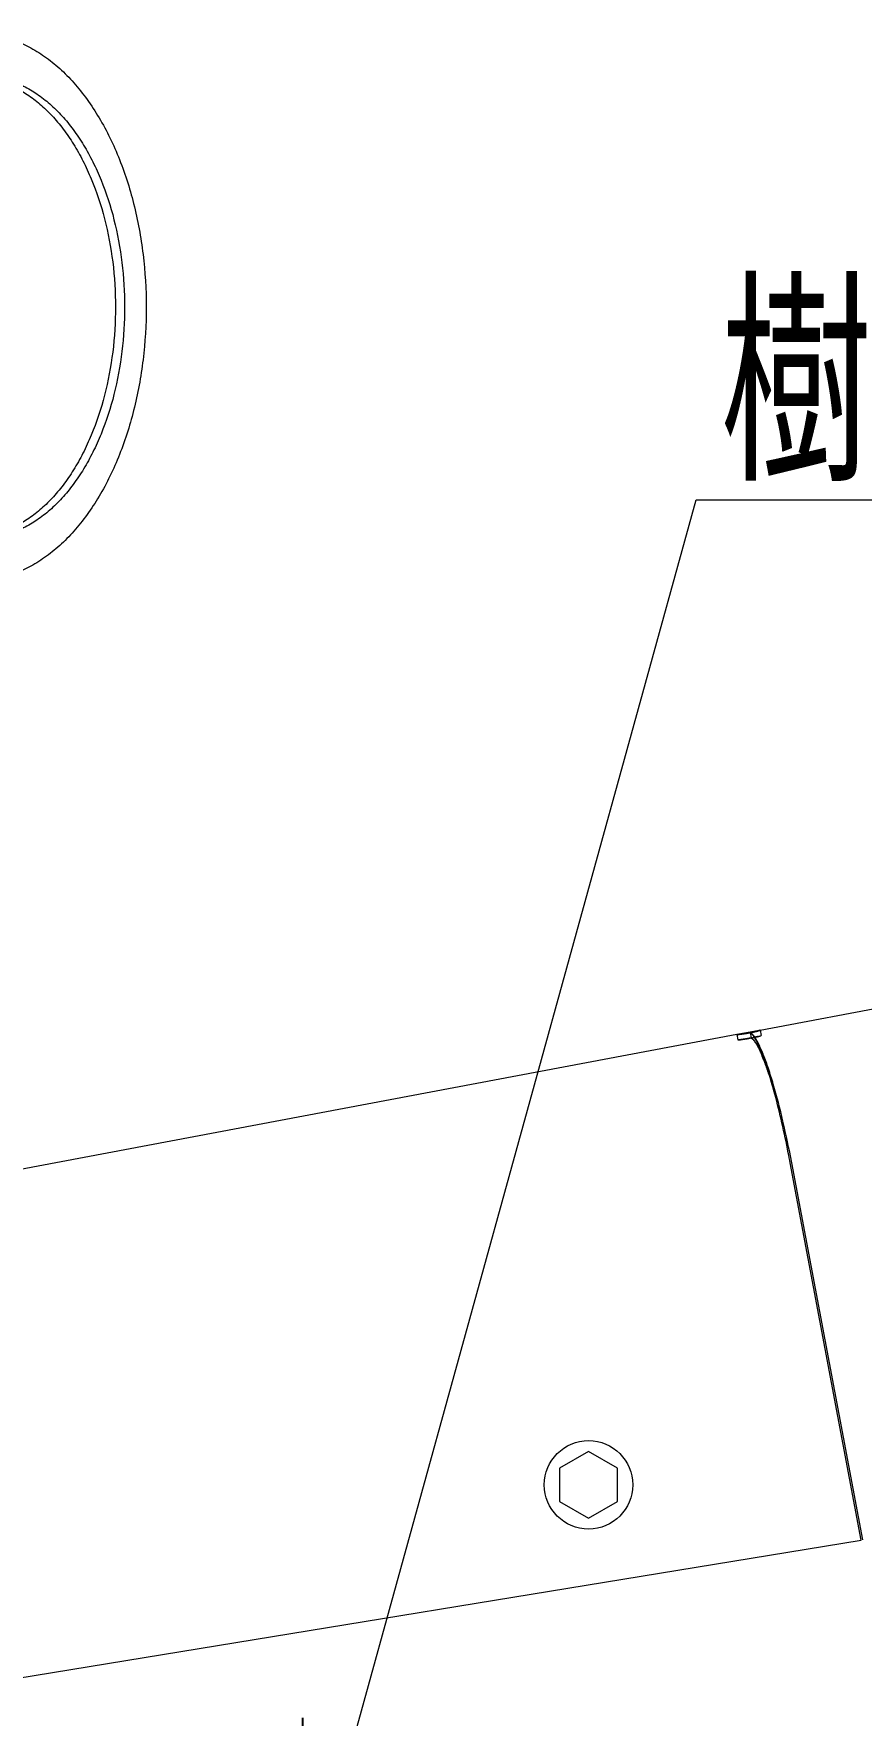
# Model space of a CAD drawing. Header units: millimetres. Extents: x -7970 to 6845, y -11075 to 1978.
# Drawn here: x 62.5 to 305.8, y -9385.9 to -8891.4 of the extents above; entities that cross this region are included whole.
import ezdxf
from ezdxf.enums import TextEntityAlignment as Align

# ---------------------------------------------------------------- set-up
doc = ezdxf.new("R2010")
doc.units = ezdxf.units.MM
doc.header["$LTSCALE"] = 5
doc.linetypes.add('DASHED2', pattern=[9.525, 6.35, -3.175])
doc.layers.add('Layer0016', color=7, linetype='Continuous')
doc.layers.add('Layer0022', color=7, linetype='Continuous')
doc.styles.add('dcStyle0', font='txt.shx', dxfattribs={"bigfont": 'bigfont'})

# ---------------------------------------------------------------- blocks, each defined once
blk = doc.blocks.new('_Open30')
at = {"color": 0, "linetype": 'ByBlock', "lineweight": -2}
for p, q in [((-1, 0.267949), (0, 0)), ((0, 0), (-1, -0.267949)), ((0, 0), (-1, 0))]:
    blk.add_line(p, q, dxfattribs=at)
blk = doc.blocks.new('DC_GROUP_ＤＸＦ２５_208')
at = {"layer": 'Layer0016', "color": 7, "linetype": 'Continuous', "lineweight": 13}
for p, q in [((141.12, -9448.74), (257.25, -9028.52)), ((257.25, -9028.52), (540.05, -9028.52))]:
    blk.add_line(p, q, dxfattribs=at)
at = {"layer": 'Layer0016', "color": 7, "xscale": 60.00005615230571, "yscale": 59.99978736447287, "rotation": 254.5512230248306}
blk.add_blockref('_Open30', (141.12, -9448.74), dxfattribs=at)
at = {"layer": 'Layer0016', "color": 2, "style": 'dcStyle0', "width": 0.96}
blk.add_text('樹脂フエンダ', height=56, dxfattribs=at).set_placement((264.25, -9022.92), (533.05, -9022.92), align=Align.FIT)

msp = doc.modelspace()

# ---------------------------------------------------------------- linework, layer by layer
at = {"layer": 'Layer0022', "color": 7, "linetype": 'Continuous', "lineweight": 18}
for p, q in [((276.073, -9184.425), (564.694, -9130.059)), ((269.193, -9185.721), (-1.316, -9236.676)), ((275.337, -9184.564), (271.513, -9185.284)), ((305.818, -9334.365), (284.928, -9223.461)), ((306.247, -9334.295), (285.355, -9223.38)), ((225.62, -9308.293), (217.12, -9313.2)), ((234.12, -9313.2), (225.62, -9308.293)), ((217.12, -9313.2), (217.12, -9323.015)), ((234.12, -9323.015), (234.12, -9313.2)), ((217.12, -9323.015), (225.62, -9327.923)), ((225.62, -9327.923), (234.12, -9323.015)), ((-6.593, -9385.507), (305.818, -9334.365))]:
    msp.add_line(p, q, dxfattribs=at)
at = {"layer": 'Layer0022', "color": 7, "linetype": 'DASHED2', "lineweight": 18}
for p, q in [((271.513, -9185.284), (269.193, -9185.721)), ((269.513, -9185.689), (269.193, -9185.721)), ((269.193, -9185.721), (269.489, -9187.294)), ((269.614, -9185.678), (269.513, -9185.689)), ((273.094, -9185.146), (273.389, -9186.713)), ((273.132, -9185.139), (273.391, -9186.712)), ((273.132, -9185.139), (273.391, -9186.712)), ((273.389, -9186.711), (273.391, -9186.712)), ((276.073, -9184.425), (275.337, -9184.564)), ((276.078, -9184.435), (276.365, -9186.009))]:
    msp.add_line(p, q, dxfattribs=at)
at = {"layer": 'Layer0022', "color": 7, "linetype": 'Continuous', "lineweight": 18}
msp.add_circle((225.62, -9318.108), 13, dxfattribs=at)
at = {"layer": 'Layer0022', "color": 7, "linetype": 'DASHED2', "lineweight": 18}
for centre, radius, start, end in [((265.854, -9149.965), 35.91, 276.01083, 277.25475), ((265.66, -9148.494), 37.394, 277.26508, 277.89484), ((265.375, -9146.4), 39.508, 277.88693, 279.15612), ((265.348, -9146.267), 39.644, 279.16361, 280.00079), ((265.671, -9148.015), 37.866, 279.97901, 281.30511), ((272.601, -9186.215), 1.178, 62.99911, 65.26917), ((266.861, -9149.603), 36.085, 280.00656, 281.13621), ((267.041, -9150.759), 36.509, 280.01608, 281.5892), ((267.634, -9153.509), 32.103, 281.12955, 281.96955), ((267.524, -9190.895), 8.135, 34.43852, 35.31454), ((266.946, -9191.293), 8.837, 33.85272, 34.44235), ((266.426, -9191.641), 9.463, 33.26041, 33.85262), ((264.882, -9192.642), 11.302, 30.89647, 33.20929), ((267.954, -9155.242), 31.934, 281.60036, 281.9569), ((262.885, -9193.85), 13.636, 30.18875, 30.94471), ((270.246, -9165.059), 20.261, 283.35618, 284.28514), ((273.752, -9177.865), 6.982, 286.53909, 287.61851), ((266.805, -9193.259), 9.445, 32.44543, 35.26861), ((247.621, -9201.671), 30.795, 23.79822, 25.49986), ((238.81, -9205.563), 40.427, 22.3621, 23.8061), ((226.373, -9212.523), 54.3, 20.96421, 22.27472), ((185.724, -9225.427), 97.121, 18.52684, 18.69882)]:
    msp.add_arc(centre, radius, start, end, dxfattribs=at)
at = {"layer": 'Layer0022', "color": 7, "linetype": 'Continuous', "lineweight": 18}
for centre, radius, start, end in [((272.593, -9186.227), 1.191, 62.88082, 65.13274), ((267.931, -9190.624), 7.647, 34.40019, 36.24705), ((266.465, -9191.626), 9.423, 32.44664, 34.39412)]:
    msp.add_arc(centre, radius, start, end, dxfattribs=at)
for points, knots in [([(45.77, -8891.395), (47.429, -8891.396), (50.779, -8891.667), (55.729, -8892.879), (60.571, -8894.882), (65.25, -8897.647), (69.718, -8901.137), (73.927, -8905.304), (77.837, -8910.092), (81.416, -8915.445), (84.64, -8921.31), (88.492, -8929.865), (92.242, -8941.52), (94.96, -8956.373), (95.877, -8971.783), (94.96, -8987.193), (92.242, -9002.045), (88.492, -9013.7), (84.64, -9022.256), (81.416, -9028.12), (77.837, -9033.473), (73.927, -9038.261), (69.718, -9042.428), (65.25, -9045.918), (60.571, -9048.684), (55.729, -9050.686), (50.779, -9051.898), (47.429, -9052.17), (45.77, -9052.17)], [0, 0, 0, 0, 0.0240235, 0.0484097, 0.0735028, 0.0995951, 0.1268626, 0.1553835, 0.1851657, 0.2162048, 0.2484854, 0.2819433, 0.3519296, 0.42511, 0.5, 0.57489, 0.6480704, 0.7180567, 0.7515146, 0.7837952, 0.8148343, 0.8446165, 0.8731374, 0.9004049, 0.9264972, 0.9515903, 0.9759765, 1, 1, 1, 1]), ([(44.597, -8904.194), (45.967, -8904.194), (48.731, -8904.413), (52.82, -8905.393), (56.825, -8907.013), (60.705, -8909.255), (64.426, -8912.096), (67.953, -8915.508), (71.256, -8919.458), (74.302, -8923.91), (77.064, -8928.824), (80.387, -8936.048), (83.637, -8945.949), (85.998, -8958.613), (86.796, -8971.783), (85.998, -8984.952), (83.637, -8997.617), (80.387, -9007.517), (77.064, -9014.741), (74.302, -9019.655), (71.256, -9024.107), (67.953, -9028.058), (64.426, -9031.469), (60.705, -9034.31), (56.825, -9036.552), (52.82, -9038.172), (48.731, -9039.152), (45.967, -9039.371), (44.597, -9039.371)], [0, 0, 0, 0, 0.0235736, 0.0474971, 0.0721006, 0.0976633, 0.1244032, 0.1524707, 0.1819506, 0.2128677, 0.2451922, 0.2788476, 0.3496042, 0.4238784, 0.5, 0.5761216, 0.6503958, 0.7211524, 0.7548078, 0.7871323, 0.8180494, 0.8475293, 0.8755968, 0.9023367, 0.9278994, 0.9525029, 0.9764264, 1, 1, 1, 1]), ([(47.041, -8903.791), (48.448, -8903.791), (51.289, -8904.021), (55.487, -8905.049), (59.592, -8906.747), (63.559, -8909.091), (67.346, -8912.049), (70.912, -8915.58), (74.223, -8919.634), (77.253, -8924.166), (79.982, -8929.129), (83.24, -8936.364), (86.409, -8946.216), (88.706, -8958.765), (89.48, -8971.783), (88.706, -8984.8), (86.409, -8997.35), (83.24, -9007.201), (79.982, -9014.437), (77.253, -9019.399), (74.223, -9023.931), (70.912, -9027.985), (67.346, -9031.516), (63.559, -9034.474), (59.592, -9036.818), (55.487, -9038.516), (51.289, -9039.544), (48.448, -9039.774), (47.041, -9039.774)], [0, 0, 0, 0, 0.0240788, 0.048521, 0.0736653, 0.099806, 0.1271162, 0.1556723, 0.18548, 0.2165325, 0.2488141, 0.2822593, 0.3521797, 0.4252483, 0.5, 0.5747517, 0.6478203, 0.7177407, 0.7511859, 0.7834675, 0.81452, 0.8443277, 0.8728838, 0.900194, 0.9263347, 0.951479, 0.9759212, 1, 1, 1, 1]), ([(269.193, -9185.721), (269.295, -9185.711), (270.603, -9185.579), (271.906, -9185.384), (273.094, -9185.146)], [0, 0, 0, 0, 0.0786914, 1, 1, 1, 1]), ([(273.132, -9185.139), (273.232, -9185.121), (273.62, -9185.051), (274.006, -9184.975), (274.292, -9184.914)], [0, 0, 0, 0, 0.259094, 1, 1, 1, 1]), ([(274.544, -9186.547), (274.322, -9186.221), (273.919, -9185.687), (273.387, -9185.246), (273.132, -9185.14)], [0, 0, 0, 0, 0.588056, 1, 1, 1, 1]), ([(274.098, -9186.102), (274.017, -9185.992), (273.741, -9185.64), (273.413, -9185.309), (273.136, -9185.168)], [0, 0, 0, 0, 0.3061652, 1, 1, 1, 1]), ([(274.292, -9184.914), (274.468, -9184.877), (275.002, -9184.757), (275.535, -9184.626), (275.885, -9184.513)], [0, 0, 0, 0, 0.3286453, 1, 1, 1, 1]), ([(282.476, -9211.687), (281.825, -9208.847), (280.527, -9203.558), (278.47, -9196.401), (276.738, -9191.384), (275.386, -9188.293), (274.741, -9187.079), (274.417, -9186.571)], [0, 0, 0, 0, 0.3304529, 0.6174861, 0.8444741, 0.9316698, 1, 1, 1, 1]), ([(285.355, -9223.38), (284.586, -9219.298), (282.962, -9211.564), (280.596, -9202.347), (278.605, -9195.911), (277.23, -9192.039), (275.933, -9188.969), (275.013, -9187.238), (274.544, -9186.547)], [0, 0, 0, 0, 0.3234491, 0.6151892, 0.7405603, 0.8479549, 0.9349643, 1, 1, 1, 1]), ([(275.885, -9184.513), (275.902, -9184.508), (275.955, -9184.49), (276.007, -9184.472), (276.042, -9184.457)], [0, 0, 0, 0, 0.3197121, 1, 1, 1, 1]), ([(276.042, -9184.457), (276.052, -9184.453), (276.061, -9184.448), (276.08, -9184.439), (276.078, -9184.435)], [0, 0, 0, 0, 0.731156, 1, 1, 1, 1]), ([(284.928, -9223.461), (284.739, -9222.46), (283.978, -9218.524), (283.144, -9214.602), (282.476, -9211.687)], [0, 0, 0, 0, 0.2540284, 1, 1, 1, 1])]:
    msp.add_open_spline(points, degree=3, knots=knots, dxfattribs=at)
at = {"layer": 'Layer0022', "color": 7, "linetype": 'DASHED2', "lineweight": 18}
for points, knots in [([(269.489, -9187.294), (269.596, -9187.283), (270.903, -9187.146), (272.205, -9186.949), (273.389, -9186.712)], [0, 0, 0, 0, 0.0817618, 1, 1, 1, 1]), ([(273.389, -9186.712), (272.914, -9186.807), (271.619, -9187.041), (270.315, -9187.211), (269.489, -9187.294)], [0, 0, 0, 0, 0.3685616, 1, 1, 1, 1]), ([(273.136, -9185.166), (273.321, -9185.26), (273.7, -9185.582), (274.001, -9185.965), (274.162, -9186.193)], [0, 0, 0, 0, 0.4272371, 1, 1, 1, 1]), ([(273.391, -9186.712), (273.779, -9186.643), (274.338, -9186.536), (275.043, -9186.381), (275.484, -9186.275), (275.841, -9186.181), (276.085, -9186.112), (276.227, -9186.065), (276.301, -9186.042), (276.338, -9186.023), (276.365, -9186.015), (276.365, -9186.009)], [0, 0, 0, 0, 0.3863551, 0.5581307, 0.7077262, 0.8298895, 0.9211892, 0.9543592, 0.97874, 0.9940074, 1, 1, 1, 1]), ([(273.391, -9186.711), (273.596, -9186.8), (274.018, -9187.14), (274.346, -9187.555), (274.523, -9187.804)], [0, 0, 0, 0, 0.4227107, 1, 1, 1, 1]), ([(273.391, -9186.712), (273.594, -9186.802), (274.014, -9187.142), (274.34, -9187.557), (274.516, -9187.805)], [0, 0, 0, 0, 0.421462, 1, 1, 1, 1]), ([(274.926, -9184.772), (274.877, -9184.784), (274.666, -9184.833), (274.454, -9184.88), (274.292, -9184.914)], [0, 0, 0, 0, 0.2347015, 1, 1, 1, 1]), ([(275.531, -9186.262), (275.46, -9186.28), (275.141, -9186.358), (274.82, -9186.43), (274.57, -9186.483)], [0, 0, 0, 0, 0.2223301, 1, 1, 1, 1]), ([(274.672, -9186.993), (274.735, -9187.101), (274.998, -9187.567), (275.239, -9188.044), (275.415, -9188.413)], [0, 0, 0, 0, 0.2341212, 1, 1, 1, 1]), ([(275.739, -9184.558), (275.705, -9184.568), (275.541, -9184.616), (275.375, -9184.66), (275.245, -9184.693)], [0, 0, 0, 0, 0.2117171, 1, 1, 1, 1]), ([(276.078, -9184.435), (276.08, -9184.44), (276.053, -9184.451), (275.997, -9184.479), (275.919, -9184.502), (275.865, -9184.519)], [0, 0, 0, 0, 0.0677521, 0.2572117, 1, 1, 1, 1]), ([(275.957, -9184.447), (275.987, -9184.442), (276.018, -9184.443), (276.074, -9184.425), (276.078, -9184.435)], [0, 0, 0, 0, 0.7336582, 1, 1, 1, 1]), ([(276.078, -9184.435), (276.076, -9184.43), (276.051, -9184.434), (276.036, -9184.434), (276.022, -9184.436)], [0, 0, 0, 0, 0.2780525, 1, 1, 1, 1]), ([(276.365, -9186.009), (276.365, -9186.004), (276.339, -9186.006), (276.328, -9186.007), (276.315, -9186.009)], [0, 0, 0, 0, 0.2534501, 1, 1, 1, 1]), ([(276.315, -9186.009), (276.323, -9186.008), (276.335, -9186.006), (276.347, -9186.005), (276.353, -9186.005)], [0, 0, 0, 0, 0.5847706, 1, 1, 1, 1]), ([(276.353, -9186.005), (276.356, -9186.005), (276.36, -9186.005), (276.365, -9186.007), (276.365, -9186.009)], [0, 0, 0, 0, 0.7048856, 1, 1, 1, 1]), ([(274.776, -9188.192), (274.813, -9188.25), (274.966, -9188.496), (275.111, -9188.748), (275.218, -9188.941)], [0, 0, 0, 0, 0.2384219, 1, 1, 1, 1]), ([(274.799, -9188.216), (274.83, -9188.265), (274.958, -9188.469), (275.08, -9188.677), (275.17, -9188.837)], [0, 0, 0, 0, 0.2402439, 1, 1, 1, 1]), ([(275.17, -9188.837), (275.316, -9189.095), (275.93, -9190.257), (276.449, -9191.468), (276.827, -9192.414)], [0, 0, 0, 0, 0.2251005, 1, 1, 1, 1]), ([(275.218, -9188.941), (275.34, -9189.162), (275.853, -9190.14), (276.297, -9191.152), (276.621, -9191.941)], [0, 0, 0, 0, 0.2282973, 1, 1, 1, 1]), ([(276.196, -9190.182), (276.329, -9190.505), (276.87, -9191.862), (277.362, -9193.238), (277.718, -9194.291)], [0, 0, 0, 0, 0.2390196, 1, 1, 1, 1]), ([(277.078, -9193.095), (277.207, -9193.43), (277.723, -9194.812), (278.198, -9196.209), (278.542, -9197.272)], [0, 0, 0, 0, 0.242716, 1, 1, 1, 1])]:
    msp.add_open_spline(points, degree=3, knots=knots, dxfattribs=at)
for points in [[(276.022, -9184.436), (276.001, -9184.439), (275.979, -9184.443), (275.957, -9184.447)], [(276.315, -9186.009), (276.295, -9186.012), (276.274, -9186.016), (276.253, -9186.019)], [(274.523, -9187.804), (274.619, -9187.939), (274.711, -9188.076), (274.799, -9188.216)]]:
    msp.add_open_spline(points, degree=3, dxfattribs=at)

# ---------------------------------------------------------------- block references
at = {"layer": 'Layer0016', "linetype": 'Continuous'}
msp.add_blockref('DC_GROUP_ＤＸＦ２５_208', (0, 0), dxfattribs=at)

doc.saveas('drawing.dxf')
